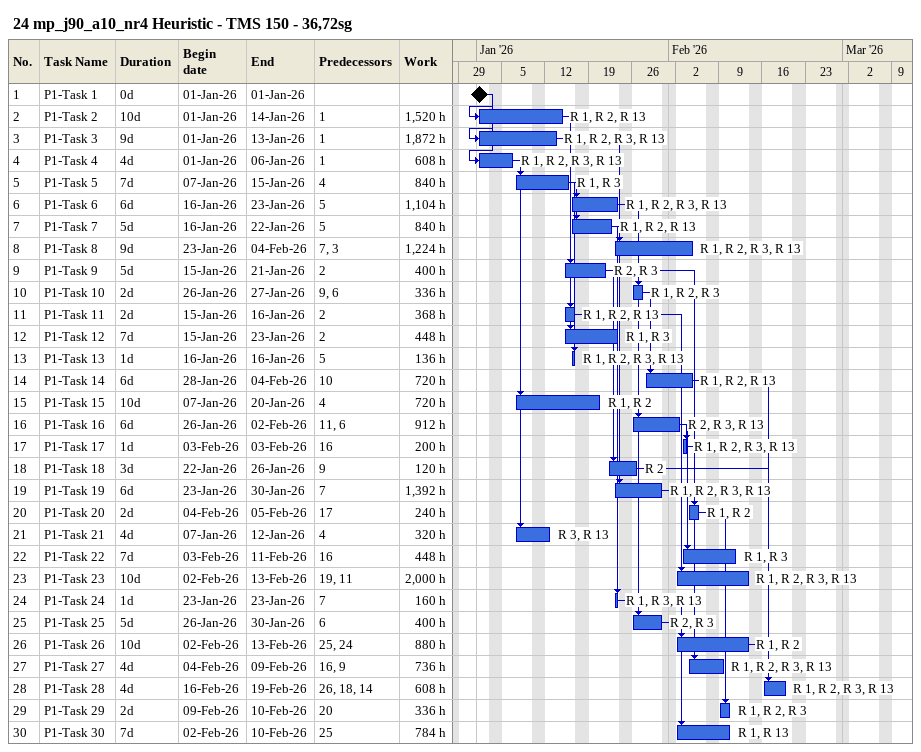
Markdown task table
24 mp_j90_a10_nr4 Heuristic - TMS 150 - 36,72sg

| ID | Task | Duration | Start | Finish | Predecessors | Resources | Work (h) |
|---|---|---|---|---|---|---|---|
| 1 | P1-Task 1 | 0d | 2026-01-01 | 2026-01-01 |  |  |  |
| 2 | P1-Task 2 | 10d | 2026-01-01 | 2026-01-14 | 1 | R 1, R 2, R 13 | 1520 |
| 3 | P1-Task 3 | 9d | 2026-01-01 | 2026-01-13 | 1 | R 1, R 2, R 3, R 13 | 1872 |
| 4 | P1-Task 4 | 4d | 2026-01-01 | 2026-01-06 | 1 | R 1, R 2, R 3, R 13 | 608 |
| 5 | P1-Task 5 | 7d | 2026-01-07 | 2026-01-15 | 4 | R 1, R 3 | 840 |
| 6 | P1-Task 6 | 6d | 2026-01-16 | 2026-01-23 | 5 | R 1, R 2, R 3, R 13 | 1104 |
| 7 | P1-Task 7 | 5d | 2026-01-16 | 2026-01-22 | 5 | R 1, R 2, R 13 | 840 |
| 8 | P1-Task 8 | 9d | 2026-01-23 | 2026-02-04 | 7, 3 | R 1, R 2, R 3, R 13 | 1224 |
| 9 | P1-Task 9 | 5d | 2026-01-15 | 2026-01-21 | 2 | R 2, R 3 | 400 |
| 10 | P1-Task 10 | 2d | 2026-01-26 | 2026-01-27 | 9, 6 | R 1, R 2, R 3 | 336 |
| 11 | P1-Task 11 | 2d | 2026-01-15 | 2026-01-16 | 2 | R 1, R 2, R 13 | 368 |
| 12 | P1-Task 12 | 7d | 2026-01-15 | 2026-01-23 | 2 | R 1, R 3 | 448 |
| 13 | P1-Task 13 | 1d | 2026-01-16 | 2026-01-16 | 5 | R 1, R 2, R 3, R 13 | 136 |
| 14 | P1-Task 14 | 6d | 2026-01-28 | 2026-02-04 | 10 | R 1, R 2, R 13 | 720 |
| 15 | P1-Task 15 | 10d | 2026-01-07 | 2026-01-20 | 4 | R 1, R 2 | 720 |
| 16 | P1-Task 16 | 6d | 2026-01-26 | 2026-02-02 | 11, 6 | R 2, R 3, R 13 | 912 |
| 17 | P1-Task 17 | 1d | 2026-02-03 | 2026-02-03 | 16 | R 1, R 2, R 3, R 13 | 200 |
| 18 | P1-Task 18 | 3d | 2026-01-22 | 2026-01-26 | 9 | R 2 | 120 |
| 19 | P1-Task 19 | 6d | 2026-01-23 | 2026-01-30 | 7 | R 1, R 2, R 3, R 13 | 1392 |
| 20 | P1-Task 20 | 2d | 2026-02-04 | 2026-02-05 | 17 | R 1, R 2 | 240 |
| 21 | P1-Task 21 | 4d | 2026-01-07 | 2026-01-12 | 4 | R 3, R 13 | 320 |
| 22 | P1-Task 22 | 7d | 2026-02-03 | 2026-02-11 | 16 | R 1, R 3 | 448 |
| 23 | P1-Task 23 | 10d | 2026-02-02 | 2026-02-13 | 19, 11 | R 1, R 2, R 3, R 13 | 2000 |
| 24 | P1-Task 24 | 1d | 2026-01-23 | 2026-01-23 | 7 | R 1, R 3, R 13 | 160 |
| 25 | P1-Task 25 | 5d | 2026-01-26 | 2026-01-30 | 6 | R 2, R 3 | 400 |
| 26 | P1-Task 26 | 10d | 2026-02-02 | 2026-02-13 | 25, 24 | R 1, R 2 | 880 |
| 27 | P1-Task 27 | 4d | 2026-02-04 | 2026-02-09 | 16, 9 | R 1, R 2, R 3, R 13 | 736 |
| 28 | P1-Task 28 | 4d | 2026-02-16 | 2026-02-19 | 26, 18, 14 | R 1, R 2, R 3, R 13 | 608 |
| 29 | P1-Task 29 | 2d | 2026-02-09 | 2026-02-10 | 20 | R 1, R 2, R 3 | 336 |
| 30 | P1-Task 30 | 7d | 2026-02-02 | 2026-02-10 | 25 | R 1, R 13 | 784 |
